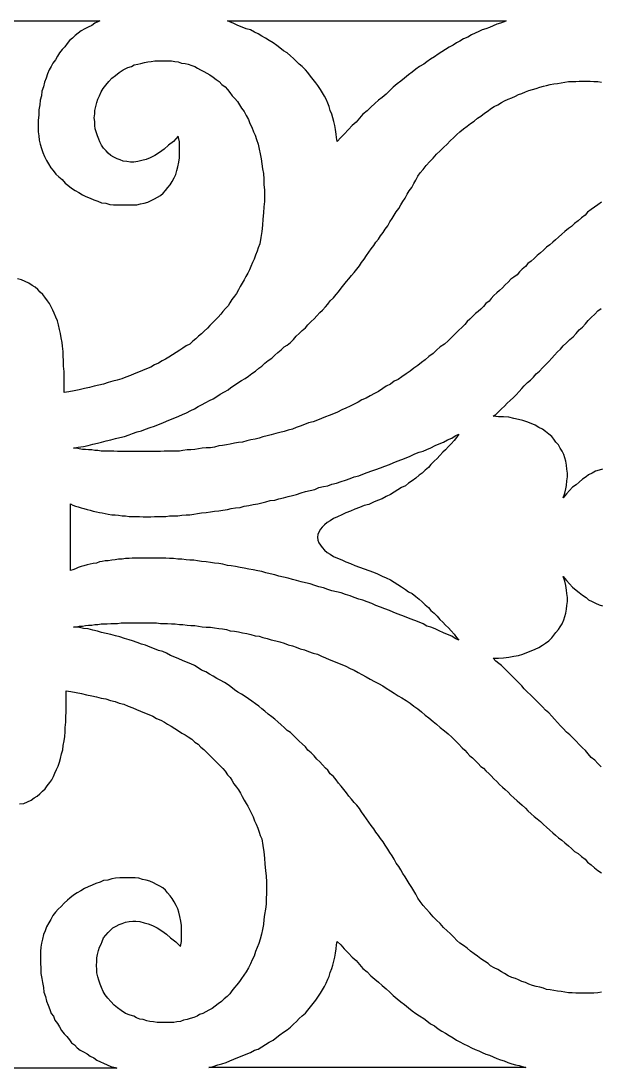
# Model space of a CAD drawing. Extents: x -372 to 372, y -358 to 358.
# Drawn here: x -76.8 to -38.4, y -146.8 to -77.5 of the extents above; entities that cross this region are included whole.
import ezdxf

# ---------------------------------------------------------------- set-up
doc = ezdxf.new("R2010")
doc.units = 0
doc.layers.add('LAYER_1', color=18, linetype='CONTINUOUS')

msp = doc.modelspace()

# ---------------------------------------------------------------- linework, layer by layer
at = {"layer": 'LAYER_1'}
for points in [[(-90.122, -77.507), (-71.56, -77.507), (-71.646, -77.538), (-71.886, -77.65), (-72.092, -77.799), (-72.333, -77.911), (-72.539, -78.022), (-72.779, -78.171), (-72.985, -78.321), (-73.191, -78.47), (-73.363, -78.656), (-73.568, -78.805), (-73.706, -78.991), (-73.877, -79.215), (-74.049, -79.401), (-74.221, -79.625), (-74.358, -79.848), (-74.495, -80.072), (-74.667, -80.295), (-74.77, -80.519), (-74.907, -80.743), (-75.01, -81.003), (-75.113, -81.302), (-75.216, -81.562), (-75.285, -81.861), (-75.388, -82.159), (-75.422, -82.457), (-75.491, -82.755), (-75.525, -83.053), (-75.594, -83.388), (-75.594, -83.724), (-75.628, -84.096), (-75.628, -84.469), (-75.628, -84.842), (-75.594, -85.102), (-75.559, -85.401), (-75.491, -85.661), (-75.422, -85.959), (-75.319, -86.22), (-75.216, -86.481), (-75.079, -86.742), (-74.942, -86.966), (-74.804, -87.226), (-74.633, -87.413), (-74.461, -87.636), (-74.255, -87.823), (-74.049, -88.009), (-73.843, -88.233), (-73.671, -88.382), (-73.431, -88.568), (-73.191, -88.717), (-72.951, -88.866), (-72.71, -89.015), (-72.47, -89.127), (-72.195, -89.239), (-71.955, -89.35), (-71.68, -89.425), (-71.44, -89.537), (-71.166, -89.574), (-70.891, -89.648), (-70.651, -89.686), (-69.106, -89.686), (-68.866, -89.611), (-68.625, -89.574), (-68.385, -89.499), (-68.145, -89.388), (-67.939, -89.276), (-67.733, -89.164), (-67.527, -89.052), (-67.355, -88.903), (-67.218, -88.717), (-67.046, -88.531), (-66.909, -88.344), (-66.772, -88.121), (-66.634, -87.897), (-66.531, -87.674), (-66.463, -87.413), (-66.394, -87.152), (-66.325, -86.854), (-66.291, -86.556), (-66.291, -86.22), (-66.291, -85.885), (-66.291, -85.512), (-66.36, -85.14), (-66.669, -85.475), (-67.012, -85.736), (-67.287, -85.997), (-67.596, -86.22), (-67.905, -86.407), (-68.213, -86.556), (-68.488, -86.667), (-68.763, -86.742), (-69.037, -86.817), (-69.312, -86.854), (-69.518, -86.854), (-69.758, -86.817), (-69.998, -86.779), (-70.204, -86.705), (-70.41, -86.63), (-70.616, -86.518), (-70.822, -86.407), (-70.994, -86.258), (-71.131, -86.109), (-71.303, -85.922), (-71.44, -85.736), (-71.543, -85.512), (-71.612, -85.326), (-71.715, -85.102), (-71.783, -84.916), (-71.852, -84.655), (-71.886, -84.432), (-71.886, -84.171), (-71.921, -83.91), (-71.886, -83.649), (-71.886, -83.426), (-71.818, -83.165), (-71.749, -82.904), (-71.68, -82.68), (-71.578, -82.457), (-71.475, -82.196), (-71.337, -81.972), (-71.166, -81.749), (-70.96, -81.525), (-70.754, -81.302), (-70.513, -81.115), (-70.273, -80.929), (-69.998, -80.743), (-69.69, -80.594), (-69.449, -80.519), (-69.278, -80.407), (-69.037, -80.37), (-68.831, -80.333), (-68.591, -80.258), (-68.385, -80.221), (-68.145, -80.184), (-67.905, -80.146), (-66.806, -80.146), (-66.6, -80.184), (-66.36, -80.221), (-66.154, -80.295), (-65.914, -80.333), (-65.708, -80.37), (-65.467, -80.445), (-65.261, -80.519), (-65.09, -80.631), (-64.884, -80.743), (-64.678, -80.854), (-64.472, -80.966), (-64.266, -81.078), (-64.06, -81.227), (-63.854, -81.376), (-63.648, -81.525), (-63.476, -81.711), (-63.27, -81.861), (-63.099, -82.047), (-62.961, -82.233), (-62.79, -82.457), (-62.618, -82.643), (-62.447, -82.829), (-62.309, -83.053), (-62.172, -83.277), (-62, -83.5), (-61.863, -83.761), (-61.726, -84.022), (-61.623, -84.283), (-61.485, -84.543), (-61.382, -84.842), (-61.279, -85.065), (-61.176, -85.363), (-61.073, -85.661), (-61.005, -85.997), (-60.936, -86.295), (-60.867, -86.63), (-60.833, -86.966), (-60.799, -87.301), (-60.73, -87.599), (-60.696, -87.972), (-60.696, -88.344), (-60.661, -88.68), (-60.661, -89.09), (-60.661, -89.462), (-60.696, -89.798), (-60.73, -90.207), (-60.764, -90.617), (-60.799, -91.027), (-60.833, -91.437), (-60.902, -91.847), (-60.97, -92.257), (-61.073, -92.518), (-61.142, -92.741), (-61.245, -93.002), (-61.348, -93.263), (-61.451, -93.487), (-61.554, -93.747), (-61.657, -93.971), (-61.76, -94.195), (-61.897, -94.418), (-62, -94.642), (-62.138, -94.865), (-62.275, -95.089), (-62.378, -95.312), (-62.515, -95.536), (-62.652, -95.722), (-62.824, -95.946), (-62.961, -96.17), (-63.064, -96.356), (-63.236, -96.542), (-63.408, -96.728), (-63.545, -96.915), (-63.717, -97.101), (-63.888, -97.287), (-64.094, -97.474), (-64.266, -97.66), (-64.437, -97.846), (-64.643, -98.033), (-64.815, -98.219), (-65.021, -98.368), (-65.193, -98.554), (-65.399, -98.703), (-65.605, -98.89), (-65.845, -99.002), (-66.051, -99.151), (-66.257, -99.3), (-66.497, -99.449), (-66.737, -99.598), (-66.978, -99.747), (-67.218, -99.896), (-67.424, -100.008), (-67.664, -100.157), (-67.939, -100.268), (-68.179, -100.418), (-68.454, -100.529), (-68.728, -100.641), (-69.003, -100.753), (-69.278, -100.865), (-69.518, -100.976), (-69.827, -101.088), (-70.101, -101.2), (-70.41, -101.275), (-70.685, -101.349), (-70.994, -101.424), (-71.303, -101.535), (-71.612, -101.61), (-71.921, -101.684), (-72.23, -101.759), (-72.573, -101.834), (-72.916, -101.908), (-73.26, -101.983), (-73.603, -102.057), (-73.912, -102.094), (-73.912, -101.722), (-73.912, -101.386), (-73.912, -101.051), (-73.912, -100.716), (-73.946, -100.343), (-73.946, -100.008), (-73.98, -99.672), (-73.98, -99.374), (-74.015, -99.039), (-74.049, -98.778), (-74.118, -98.48), (-74.152, -98.182), (-74.221, -97.921), (-74.289, -97.623), (-74.358, -97.362), (-74.461, -97.101), (-74.564, -96.84), (-74.667, -96.654), (-74.77, -96.43), (-74.873, -96.207), (-75.01, -96.02), (-75.182, -95.797), (-75.319, -95.611), (-75.491, -95.462), (-75.662, -95.275), (-75.834, -95.126), (-76.04, -95.014), (-76.246, -94.865), (-76.486, -94.754), (-76.727, -94.642), (-77.001, -94.567)], [(-38.349, -89.499), (-38.589, -89.686), (-38.829, -89.835), (-39.035, -89.984), (-39.276, -90.17), (-39.447, -90.356), (-39.688, -90.543), (-39.894, -90.729), (-40.134, -90.915), (-40.34, -91.102), (-40.546, -91.251), (-40.786, -91.437), (-40.992, -91.623), (-41.198, -91.81), (-41.404, -91.996), (-41.576, -92.145), (-41.782, -92.331), (-41.988, -92.48), (-42.194, -92.667), (-42.399, -92.853), (-42.605, -93.039), (-42.811, -93.226), (-43.017, -93.412), (-43.223, -93.561), (-43.395, -93.747), (-43.601, -93.934), (-43.773, -94.12), (-43.944, -94.306), (-44.15, -94.455), (-44.356, -94.604), (-44.528, -94.791), (-44.734, -94.977), (-44.905, -95.163), (-45.111, -95.35), (-45.283, -95.499), (-45.489, -95.685), (-45.661, -95.871), (-45.798, -96.058), (-46.004, -96.207), (-46.175, -96.393), (-46.347, -96.579), (-46.519, -96.728), (-46.69, -96.878), (-46.896, -97.064), (-47.068, -97.25), (-47.24, -97.399), (-47.411, -97.586), (-47.583, -97.772), (-47.823, -97.995), (-48.029, -98.219), (-48.269, -98.443), (-48.51, -98.666), (-48.75, -98.89), (-49.025, -99.076), (-49.265, -99.3), (-49.505, -99.523), (-49.78, -99.71), (-50.02, -99.933), (-50.26, -100.119), (-50.501, -100.306), (-50.775, -100.492), (-51.016, -100.678), (-51.29, -100.865), (-51.565, -101.051), (-51.805, -101.237), (-52.08, -101.349), (-52.32, -101.535), (-52.595, -101.684), (-52.835, -101.834), (-53.11, -102.02), (-53.384, -102.169), (-53.659, -102.318), (-53.933, -102.467), (-54.208, -102.579), (-54.448, -102.728), (-54.723, -102.877), (-54.998, -102.989), (-55.272, -103.138), (-55.547, -103.25), (-55.821, -103.399), (-56.096, -103.51), (-56.371, -103.622), (-56.611, -103.697), (-56.886, -103.808), (-57.16, -103.92), (-57.435, -104.032), (-57.744, -104.107), (-58.018, -104.218), (-58.293, -104.33), (-58.568, -104.405), (-58.808, -104.516), (-59.082, -104.591), (-59.357, -104.666), (-59.632, -104.74), (-59.906, -104.815), (-60.215, -104.889), (-60.49, -104.964), (-60.764, -105.038), (-61.005, -105.113), (-61.279, -105.187), (-61.554, -105.224), (-61.829, -105.299), (-62.103, -105.374), (-62.378, -105.411), (-62.652, -105.448), (-62.927, -105.523), (-63.167, -105.56), (-63.442, -105.597), (-63.682, -105.634), (-63.957, -105.709), (-64.232, -105.746), (-64.506, -105.746), (-64.781, -105.783), (-65.021, -105.821), (-65.261, -105.858), (-65.536, -105.895), (-65.776, -105.895), (-66.051, -105.932), (-66.291, -105.97), (-67.287, -105.97), (-67.527, -106.007), (-70.376, -106.007), (-70.616, -105.97), (-71.475, -105.97), (-71.68, -105.932), (-71.886, -105.932), (-72.092, -105.895), (-72.298, -105.895), (-72.504, -105.858), (-72.71, -105.858), (-72.916, -105.821), (-73.088, -105.783), (-73.294, -105.783), (-72.985, -105.709), (-72.642, -105.672), (-72.333, -105.597), (-72.024, -105.523), (-71.715, -105.448), (-71.44, -105.374), (-71.131, -105.299), (-70.822, -105.224), (-70.513, -105.15), (-70.239, -105.075), (-69.93, -105.001), (-69.621, -104.889), (-69.381, -104.815), (-69.072, -104.703), (-68.797, -104.628), (-68.522, -104.516), (-68.213, -104.405), (-67.939, -104.33), (-67.664, -104.218), (-67.39, -104.107), (-67.149, -103.995), (-66.875, -103.883), (-66.6, -103.771), (-66.325, -103.659), (-66.085, -103.548), (-65.811, -103.436), (-65.536, -103.287), (-65.296, -103.175), (-65.055, -103.026), (-64.815, -102.914), (-64.54, -102.765), (-64.3, -102.616), (-64.06, -102.504), (-63.82, -102.355), (-63.579, -102.206), (-63.305, -102.057), (-63.064, -101.908), (-62.893, -101.759), (-62.652, -101.61), (-62.412, -101.461), (-62.172, -101.312), (-61.932, -101.163), (-61.726, -101.014), (-61.485, -100.827), (-61.245, -100.678), (-61.039, -100.492), (-60.833, -100.343), (-60.627, -100.157), (-60.421, -99.97), (-60.181, -99.821), (-59.975, -99.635), (-59.769, -99.449), (-59.563, -99.262), (-59.357, -99.076), (-59.151, -98.964), (-58.945, -98.778), (-58.739, -98.592), (-58.568, -98.368), (-58.362, -98.182), (-58.156, -97.995), (-57.95, -97.809), (-57.778, -97.623), (-57.572, -97.399), (-57.366, -97.213), (-57.194, -97.027), (-56.989, -96.803), (-56.817, -96.654), (-56.611, -96.43), (-56.474, -96.244), (-56.302, -96.02), (-56.096, -95.834), (-55.924, -95.611), (-55.753, -95.424), (-55.581, -95.201), (-55.409, -94.977), (-55.238, -94.754), (-55.066, -94.567), (-54.895, -94.344), (-54.723, -94.157), (-54.551, -93.934), (-54.38, -93.71), (-54.242, -93.487), (-54.071, -93.263), (-53.899, -93.039), (-53.762, -92.816), (-53.59, -92.592), (-53.418, -92.369), (-53.281, -92.145), (-53.11, -91.959), (-52.972, -91.735), (-52.801, -91.512), (-52.663, -91.288), (-52.492, -91.064), (-52.354, -90.804), (-52.217, -90.58), (-52.08, -90.356), (-51.942, -90.133), (-51.771, -89.909), (-51.633, -89.686), (-51.496, -89.462), (-51.359, -89.239), (-51.222, -88.978), (-51.084, -88.754), (-50.913, -88.531), (-50.775, -88.27), (-50.638, -88.046), (-50.501, -87.785), (-50.363, -87.562), (-50.157, -87.338), (-49.951, -87.077), (-49.711, -86.817), (-49.505, -86.593), (-49.265, -86.332), (-49.025, -86.109), (-48.819, -85.885), (-48.578, -85.661), (-48.372, -85.438), (-48.132, -85.214), (-47.926, -85.028), (-47.72, -84.842), (-47.48, -84.655), (-47.24, -84.469), (-47.034, -84.283), (-46.793, -84.134), (-46.553, -83.947), (-46.347, -83.798), (-46.107, -83.612), (-45.867, -83.463), (-45.695, -83.314), (-45.455, -83.165), (-45.214, -83.053), (-44.974, -82.904), (-44.768, -82.792), (-44.528, -82.68), (-44.287, -82.606), (-44.047, -82.494), (-43.841, -82.382), (-43.635, -82.308), (-43.395, -82.196), (-43.155, -82.121), (-42.914, -82.047), (-42.674, -81.972), (-42.434, -81.898), (-42.194, -81.823), (-41.988, -81.786), (-41.747, -81.711), (-41.507, -81.674), (-41.267, -81.637), (-41.026, -81.6), (-40.786, -81.562), (-40.546, -81.525), (-40.065, -81.525), (-39.825, -81.488), (-39.104, -81.488), (-38.864, -81.525), (-38.589, -81.525), (-38.349, -81.562)], [(-38.28, -107.162), (-38.521, -107.237), (-38.761, -107.311), (-38.967, -107.423), (-39.207, -107.535), (-39.379, -107.684), (-39.619, -107.833), (-39.825, -108.019), (-40.031, -108.206), (-40.271, -108.355), (-40.477, -108.578), (-40.683, -108.802), (-40.889, -109.063), (-40.786, -108.764), (-40.717, -108.466), (-40.683, -108.243), (-40.649, -107.945), (-40.614, -107.684), (-40.614, -107.423), (-40.649, -107.162), (-40.683, -106.901), (-40.717, -106.64), (-40.786, -106.417), (-40.855, -106.193), (-40.958, -105.97), (-41.095, -105.783), (-41.198, -105.56), (-41.37, -105.374), (-41.507, -105.187), (-41.644, -105.001), (-41.85, -104.852), (-42.056, -104.666), (-42.262, -104.516), (-42.502, -104.405), (-42.743, -104.256), (-43.017, -104.144), (-43.292, -104.032), (-43.567, -103.958), (-43.841, -103.883), (-44.15, -103.808), (-44.493, -103.734), (-44.837, -103.697), (-45.18, -103.697), (-45.523, -103.659), (-45.352, -103.548), (-45.146, -103.361), (-44.974, -103.175), (-44.768, -102.989), (-44.596, -102.802), (-44.39, -102.616), (-44.185, -102.43), (-44.013, -102.243), (-43.807, -102.02), (-43.635, -101.834), (-43.464, -101.647), (-43.258, -101.424), (-43.052, -101.275), (-42.846, -101.088), (-42.674, -100.865), (-42.468, -100.678), (-42.262, -100.455), (-42.056, -100.268), (-41.85, -100.045), (-41.644, -99.821), (-41.473, -99.635), (-41.267, -99.411), (-41.061, -99.225), (-40.889, -99.002), (-40.683, -98.815), (-40.443, -98.592), (-40.237, -98.405), (-40.031, -98.182), (-39.825, -97.958), (-39.619, -97.772), (-39.413, -97.548), (-39.241, -97.325), (-39.035, -97.138), (-38.795, -96.915), (-38.589, -96.691), (-38.383, -96.542)], [(-38.383, -126.874), (-38.589, -126.651), (-38.795, -126.427), (-39.035, -126.241), (-39.241, -126.017), (-39.413, -125.794), (-39.619, -125.607), (-39.825, -125.384), (-40.031, -125.16), (-40.237, -124.974), (-40.443, -124.75), (-40.683, -124.564), (-40.889, -124.34), (-41.061, -124.154), (-41.267, -123.931), (-41.473, -123.707), (-41.644, -123.521), (-41.85, -123.297), (-42.056, -123.111), (-42.262, -122.887), (-42.468, -122.701), (-42.674, -122.477), (-42.846, -122.291), (-43.052, -122.105), (-43.258, -121.918), (-43.464, -121.695), (-43.635, -121.508), (-43.807, -121.322), (-44.013, -121.136), (-44.185, -120.949), (-44.39, -120.726), (-44.596, -120.54), (-44.768, -120.353), (-44.974, -120.167), (-45.146, -120.018), (-45.352, -119.869), (-45.523, -119.683), (-45.18, -119.683), (-44.837, -119.645), (-44.493, -119.608), (-44.15, -119.533), (-43.841, -119.496), (-43.567, -119.422), (-43.292, -119.31), (-43.017, -119.198), (-42.743, -119.086), (-42.502, -118.975), (-42.262, -118.825), (-42.056, -118.676), (-41.85, -118.527), (-41.644, -118.341), (-41.507, -118.155), (-41.37, -117.968), (-41.198, -117.782), (-41.095, -117.596), (-40.958, -117.409), (-40.855, -117.149), (-40.786, -116.925), (-40.717, -116.701), (-40.683, -116.441), (-40.649, -116.18), (-40.614, -115.919), (-40.614, -115.658), (-40.649, -115.397), (-40.683, -115.174), (-40.717, -114.876), (-40.786, -114.577), (-40.889, -114.279), (-40.683, -114.54), (-40.477, -114.764), (-40.271, -114.987), (-40.031, -115.174), (-39.825, -115.323), (-39.619, -115.509), (-39.379, -115.658), (-39.207, -115.807), (-38.967, -115.919), (-38.761, -116.031), (-38.521, -116.143), (-38.28, -116.217)], [(-38.349, -141.78), (-38.589, -141.817), (-38.864, -141.854), (-40.065, -141.854), (-40.306, -141.817), (-40.546, -141.817), (-40.786, -141.78), (-41.026, -141.742), (-41.267, -141.705), (-41.507, -141.668), (-41.747, -141.63), (-41.988, -141.593), (-42.194, -141.519), (-42.434, -141.444), (-42.674, -141.407), (-42.914, -141.332), (-43.155, -141.258), (-43.395, -141.146), (-43.635, -141.072), (-43.841, -140.96), (-44.047, -140.885), (-44.287, -140.811), (-44.528, -140.699), (-44.768, -140.55), (-44.974, -140.438), (-45.214, -140.289), (-45.455, -140.177), (-45.695, -140.028), (-45.867, -139.879), (-46.107, -139.73), (-46.347, -139.581), (-46.553, -139.395), (-46.793, -139.246), (-47.034, -139.059), (-47.24, -138.873), (-47.48, -138.687), (-47.72, -138.538), (-47.926, -138.351), (-48.132, -138.128), (-48.372, -137.904), (-48.578, -137.718), (-48.819, -137.494), (-49.025, -137.233), (-49.265, -137.01), (-49.505, -136.786), (-49.711, -136.525), (-49.951, -136.265), (-50.157, -136.041), (-50.363, -135.78), (-50.501, -135.557), (-50.638, -135.296), (-50.775, -135.072), (-50.913, -134.849), (-51.084, -134.588), (-51.222, -134.364), (-51.359, -134.141), (-51.496, -133.917), (-51.633, -133.693), (-51.771, -133.47), (-51.942, -133.246), (-52.08, -132.985), (-52.217, -132.762), (-52.354, -132.538), (-52.492, -132.315), (-52.663, -132.054), (-52.801, -131.83), (-52.972, -131.607), (-53.11, -131.42), (-53.281, -131.197), (-53.418, -130.973), (-53.59, -130.75), (-53.762, -130.526), (-53.899, -130.302), (-54.071, -130.079), (-54.242, -129.855), (-54.38, -129.632), (-54.551, -129.408), (-54.723, -129.222), (-54.895, -128.998), (-55.066, -128.812), (-55.238, -128.588), (-55.409, -128.365), (-55.581, -128.141), (-55.753, -127.955), (-55.924, -127.731), (-56.096, -127.508), (-56.302, -127.321), (-56.474, -127.098), (-56.611, -126.949), (-56.817, -126.725), (-56.989, -126.539), (-57.194, -126.353), (-57.366, -126.129), (-57.572, -125.943), (-57.778, -125.756), (-57.95, -125.533), (-58.156, -125.347), (-58.362, -125.16), (-58.568, -124.974), (-58.739, -124.788), (-58.945, -124.601), (-59.151, -124.452), (-59.357, -124.266), (-59.563, -124.08), (-59.769, -123.893), (-59.975, -123.707), (-60.181, -123.558), (-60.421, -123.372), (-60.627, -123.185), (-60.833, -123.036), (-61.039, -122.85), (-61.245, -122.701), (-61.485, -122.515), (-61.726, -122.365), (-61.932, -122.216), (-62.172, -122.067), (-62.412, -121.918), (-62.652, -121.769), (-62.893, -121.583), (-63.064, -121.434), (-63.305, -121.285), (-63.579, -121.136), (-63.82, -121.024), (-64.06, -120.875), (-64.3, -120.726), (-64.54, -120.577), (-64.815, -120.465), (-65.055, -120.316), (-65.296, -120.167), (-65.536, -120.055), (-65.811, -119.943), (-66.085, -119.832), (-66.325, -119.72), (-66.6, -119.608), (-66.875, -119.496), (-67.149, -119.347), (-67.39, -119.235), (-67.664, -119.161), (-67.939, -119.049), (-68.213, -118.937), (-68.522, -118.825), (-68.797, -118.751), (-69.072, -118.639), (-69.381, -118.527), (-69.621, -118.453), (-69.93, -118.378), (-70.239, -118.267), (-70.513, -118.192), (-70.822, -118.117), (-71.131, -118.043), (-71.44, -117.968), (-71.715, -117.894), (-72.024, -117.819), (-72.333, -117.745), (-72.642, -117.708), (-72.985, -117.633), (-73.294, -117.633), (-73.088, -117.596), (-72.916, -117.559), (-72.71, -117.559), (-72.504, -117.521), (-72.298, -117.484), (-72.092, -117.484), (-71.886, -117.447), (-71.68, -117.447), (-71.475, -117.409), (-71.063, -117.409), (-70.822, -117.372), (-70.376, -117.372), (-70.136, -117.335), (-67.802, -117.335), (-67.527, -117.372), (-67.081, -117.372), (-66.806, -117.409), (-66.566, -117.409), (-66.291, -117.447), (-66.051, -117.447), (-65.776, -117.484), (-65.536, -117.521), (-65.261, -117.521), (-65.021, -117.559), (-64.781, -117.596), (-64.506, -117.633), (-64.232, -117.633), (-63.957, -117.67), (-63.682, -117.708), (-63.442, -117.745), (-63.167, -117.782), (-62.927, -117.857), (-62.652, -117.894), (-62.378, -117.931), (-62.103, -118.006), (-61.829, -118.043), (-61.554, -118.117), (-61.279, -118.192), (-61.005, -118.229), (-60.764, -118.304), (-60.49, -118.378), (-60.215, -118.453), (-59.906, -118.527), (-59.632, -118.602), (-59.357, -118.676), (-59.082, -118.788), (-58.808, -118.863), (-58.568, -118.937), (-58.293, -119.049), (-58.018, -119.124), (-57.744, -119.235), (-57.435, -119.347), (-57.16, -119.422), (-56.886, -119.533), (-56.611, -119.645), (-56.371, -119.757), (-56.096, -119.869), (-55.821, -119.981), (-55.547, -120.092), (-55.272, -120.204), (-54.998, -120.353), (-54.723, -120.465), (-54.448, -120.614), (-54.208, -120.763), (-53.933, -120.912), (-53.659, -121.061), (-53.384, -121.21), (-53.11, -121.359), (-52.835, -121.508), (-52.595, -121.657), (-52.32, -121.844), (-52.08, -121.993), (-51.805, -122.179), (-51.565, -122.291), (-51.29, -122.477), (-51.016, -122.664), (-50.775, -122.85), (-50.501, -123.036), (-50.26, -123.223), (-50.02, -123.446), (-49.78, -123.632), (-49.505, -123.856), (-49.265, -124.042), (-49.025, -124.266), (-48.75, -124.489), (-48.51, -124.676), (-48.269, -124.899), (-48.029, -125.123), (-47.823, -125.347), (-47.583, -125.607), (-47.411, -125.756), (-47.24, -125.943), (-47.068, -126.129), (-46.896, -126.278), (-46.69, -126.464), (-46.519, -126.651), (-46.347, -126.837), (-46.175, -126.949), (-46.004, -127.135), (-45.798, -127.321), (-45.661, -127.471), (-45.489, -127.657), (-45.283, -127.843), (-45.111, -128.029), (-44.905, -128.216), (-44.734, -128.365), (-44.528, -128.551), (-44.356, -128.737), (-44.15, -128.924), (-43.944, -129.11), (-43.773, -129.259), (-43.601, -129.408), (-43.395, -129.594), (-43.223, -129.781), (-43.017, -129.967), (-42.811, -130.153), (-42.605, -130.302), (-42.399, -130.489), (-42.194, -130.675), (-41.988, -130.861), (-41.782, -131.048), (-41.576, -131.234), (-41.404, -131.383), (-41.198, -131.569), (-40.992, -131.718), (-40.786, -131.905), (-40.546, -132.091), (-40.34, -132.277), (-40.134, -132.464), (-39.894, -132.613), (-39.688, -132.799), (-39.447, -132.985), (-39.276, -133.172), (-39.035, -133.358), (-38.829, -133.544), (-38.589, -133.731), (-38.349, -133.88)], [(-76.86, -129.325), (-76.586, -129.288), (-76.346, -129.176), (-76.105, -129.065), (-75.899, -128.916), (-75.693, -128.804), (-75.522, -128.655), (-75.35, -128.468), (-75.178, -128.319), (-75.041, -128.133), (-74.869, -127.909), (-74.732, -127.723), (-74.629, -127.5), (-74.526, -127.276), (-74.423, -127.052), (-74.32, -126.829), (-74.217, -126.568), (-74.149, -126.307), (-74.08, -126.009), (-74.011, -125.748), (-73.977, -125.45), (-73.908, -125.152), (-73.874, -124.854), (-73.84, -124.556), (-73.84, -124.258), (-73.805, -123.922), (-73.805, -123.587), (-73.771, -123.214), (-73.771, -122.879), (-73.771, -122.506), (-73.771, -122.208), (-73.771, -121.836), (-73.462, -121.873), (-73.119, -121.947), (-72.776, -122.022), (-72.432, -122.096), (-72.089, -122.171), (-71.78, -122.245), (-71.471, -122.32), (-71.162, -122.357), (-70.853, -122.469), (-70.544, -122.544), (-70.27, -122.655), (-69.961, -122.73), (-69.686, -122.842), (-69.377, -122.953), (-69.137, -123.065), (-68.862, -123.177), (-68.588, -123.289), (-68.313, -123.401), (-68.038, -123.512), (-67.798, -123.661), (-67.523, -123.773), (-67.283, -123.922), (-67.077, -124.034), (-66.837, -124.183), (-66.597, -124.332), (-66.356, -124.481), (-66.116, -124.63), (-65.91, -124.742), (-65.704, -124.891), (-65.464, -125.04), (-65.258, -125.226), (-65.052, -125.376), (-64.88, -125.562), (-64.674, -125.711), (-64.503, -125.897), (-64.297, -126.084), (-64.125, -126.27), (-63.953, -126.456), (-63.747, -126.642), (-63.576, -126.829), (-63.404, -126.978), (-63.267, -127.164), (-63.095, -127.388), (-62.924, -127.574), (-62.821, -127.76), (-62.683, -127.984), (-62.512, -128.208), (-62.374, -128.394), (-62.237, -128.617), (-62.134, -128.841), (-61.997, -129.065), (-61.859, -129.288), (-61.757, -129.474), (-61.619, -129.735), (-61.516, -129.959), (-61.413, -130.182), (-61.31, -130.443), (-61.207, -130.667), (-61.104, -130.928), (-61.001, -131.189), (-60.933, -131.412), (-60.83, -131.636), (-60.761, -132.083), (-60.692, -132.493), (-60.658, -132.903), (-60.624, -133.313), (-60.589, -133.722), (-60.555, -134.095), (-60.521, -134.468), (-60.521, -134.84), (-60.521, -135.25), (-60.555, -135.586), (-60.555, -135.958), (-60.589, -136.294), (-60.658, -136.629), (-60.692, -136.964), (-60.727, -137.3), (-60.795, -137.635), (-60.864, -137.933), (-60.933, -138.269), (-61.036, -138.567), (-61.139, -138.827), (-61.242, -139.088), (-61.345, -139.386), (-61.482, -139.647), (-61.585, -139.908), (-61.722, -140.169), (-61.859, -140.43), (-62.031, -140.653), (-62.168, -140.877), (-62.306, -141.063), (-62.477, -141.287), (-62.649, -141.473), (-62.821, -141.697), (-62.958, -141.883), (-63.13, -142.069), (-63.336, -142.218), (-63.507, -142.405), (-63.713, -142.554), (-63.919, -142.703), (-64.125, -142.852), (-64.331, -142.964), (-64.537, -143.075), (-64.743, -143.187), (-64.949, -143.262), (-65.121, -143.374), (-65.327, -143.448), (-65.567, -143.523), (-65.773, -143.597), (-66.013, -143.634), (-66.219, -143.709), (-66.459, -143.746), (-66.665, -143.783), (-67.764, -143.783), (-68.004, -143.746), (-68.244, -143.709), (-68.45, -143.672), (-68.691, -143.597), (-68.897, -143.56), (-69.137, -143.485), (-69.308, -143.374), (-69.549, -143.299), (-69.858, -143.187), (-70.132, -143.001), (-70.373, -142.815), (-70.613, -142.628), (-70.819, -142.405), (-71.025, -142.181), (-71.196, -141.958), (-71.334, -141.734), (-71.437, -141.473), (-71.54, -141.25), (-71.608, -140.989), (-71.677, -140.765), (-71.746, -140.504), (-71.746, -140.281), (-71.78, -140.02), (-71.746, -139.759), (-71.746, -139.498), (-71.711, -139.275), (-71.643, -139.014), (-71.574, -138.79), (-71.471, -138.604), (-71.402, -138.418), (-71.299, -138.194), (-71.162, -138.008), (-70.99, -137.821), (-70.853, -137.672), (-70.682, -137.523), (-70.476, -137.411), (-70.27, -137.3), (-70.064, -137.225), (-69.858, -137.151), (-69.617, -137.113), (-69.377, -137.076), (-69.171, -137.076), (-68.897, -137.113), (-68.622, -137.188), (-68.347, -137.262), (-68.073, -137.374), (-67.764, -137.523), (-67.455, -137.71), (-67.146, -137.933), (-66.871, -138.194), (-66.528, -138.455), (-66.219, -138.753), (-66.15, -138.418), (-66.15, -138.045), (-66.15, -137.71), (-66.15, -137.374), (-66.185, -137.076), (-66.253, -136.778), (-66.322, -136.48), (-66.391, -136.256), (-66.494, -136.033), (-66.631, -135.809), (-66.768, -135.586), (-66.906, -135.399), (-67.077, -135.213), (-67.215, -135.027), (-67.386, -134.878), (-67.592, -134.766), (-67.798, -134.654), (-68.004, -134.542), (-68.244, -134.43), (-68.485, -134.356), (-68.725, -134.319), (-68.965, -134.244), (-69.205, -134.207), (-70.235, -134.207), (-70.51, -134.244), (-70.75, -134.281), (-71.025, -134.356), (-71.299, -134.393), (-71.54, -134.505), (-71.814, -134.58), (-72.055, -134.691), (-72.329, -134.803), (-72.57, -134.915), (-72.81, -135.064), (-73.05, -135.213), (-73.29, -135.362), (-73.531, -135.548), (-73.702, -135.697), (-73.908, -135.884), (-74.114, -136.107), (-74.32, -136.294), (-74.492, -136.48), (-74.663, -136.703), (-74.801, -136.964), (-74.938, -137.188), (-75.075, -137.449), (-75.178, -137.71), (-75.281, -137.97), (-75.35, -138.269), (-75.419, -138.529), (-75.453, -138.79), (-75.487, -139.088), (-75.487, -139.461), (-75.487, -139.834), (-75.453, -140.206), (-75.453, -140.542), (-75.384, -140.877), (-75.35, -141.138), (-75.281, -141.473), (-75.247, -141.771), (-75.144, -142.069), (-75.075, -142.367), (-74.972, -142.628), (-74.869, -142.926), (-74.766, -143.187), (-74.629, -143.374), (-74.526, -143.634), (-74.355, -143.858), (-74.217, -144.082), (-74.08, -144.305), (-73.908, -144.529), (-73.737, -144.715), (-73.565, -144.939), (-73.428, -145.125), (-73.222, -145.274), (-73.05, -145.46), (-72.844, -145.609), (-72.638, -145.721), (-72.398, -145.87), (-72.192, -146.019), (-71.952, -146.131), (-71.746, -146.28), (-71.505, -146.392), (-71.299, -146.466), (-71.059, -146.578), (-70.819, -146.69), (-70.544, -146.765), (-70.428, -146.801), (-80.827, -146.801)]]:
    msp.add_lwpolyline(points, dxfattribs=at)
for points in [[(-44.802, -77.575), (-45.043, -77.65), (-45.283, -77.724), (-45.523, -77.836), (-45.764, -77.948), (-46.004, -78.022), (-46.244, -78.097), (-46.484, -78.209), (-46.725, -78.321), (-46.965, -78.432), (-47.205, -78.581), (-47.48, -78.693), (-47.72, -78.842), (-47.96, -78.954), (-48.166, -79.103), (-48.441, -79.252), (-48.681, -79.401), (-48.922, -79.55), (-49.162, -79.699), (-49.402, -79.886), (-49.677, -80.035), (-49.917, -80.221), (-50.123, -80.37), (-50.398, -80.519), (-50.638, -80.705), (-50.878, -80.892), (-51.119, -81.078), (-51.393, -81.302), (-51.633, -81.488), (-51.874, -81.674), (-52.148, -81.898), (-52.354, -82.121), (-52.595, -82.345), (-52.869, -82.569), (-53.11, -82.755), (-53.35, -82.978), (-53.624, -83.202), (-53.865, -83.463), (-54.139, -83.686), (-54.38, -83.947), (-54.586, -84.208), (-54.86, -84.432), (-55.101, -84.693), (-55.375, -84.991), (-55.615, -85.214), (-55.856, -85.475), (-55.89, -85.214), (-55.924, -84.991), (-55.959, -84.693), (-55.993, -84.432), (-56.062, -84.171), (-56.13, -83.91), (-56.199, -83.686), (-56.302, -83.426), (-56.371, -83.165), (-56.474, -82.941), (-56.577, -82.68), (-56.68, -82.494), (-56.817, -82.27), (-56.954, -82.047), (-57.126, -81.786), (-57.263, -81.6), (-57.435, -81.376), (-57.606, -81.153), (-57.778, -80.929), (-57.95, -80.743), (-58.156, -80.519), (-58.362, -80.37), (-58.533, -80.184), (-58.739, -79.997), (-58.945, -79.811), (-59.151, -79.625), (-59.391, -79.476), (-59.632, -79.289), (-59.838, -79.14), (-60.078, -78.954), (-60.353, -78.805), (-60.593, -78.656), (-60.833, -78.507), (-61.073, -78.358), (-61.314, -78.246), (-61.588, -78.097), (-61.863, -78.022), (-62.138, -77.911), (-62.412, -77.799), (-62.687, -77.687), (-62.961, -77.575), (-63.108, -77.507), (-44.656, -77.507)], [(-47.96, -105.075), (-48.098, -105.262), (-48.304, -105.485), (-48.475, -105.672), (-48.681, -105.895), (-48.853, -106.044), (-49.059, -106.268), (-49.231, -106.454), (-49.437, -106.64), (-49.643, -106.864), (-49.814, -107.05), (-50.02, -107.237), (-50.226, -107.423), (-50.432, -107.572), (-50.638, -107.758), (-50.878, -107.945), (-51.119, -108.094), (-51.325, -108.28), (-51.599, -108.392), (-51.839, -108.541), (-52.08, -108.69), (-52.32, -108.839), (-52.595, -108.988), (-52.869, -109.137), (-53.178, -109.249), (-53.453, -109.361), (-53.762, -109.51), (-54.071, -109.584), (-54.38, -109.696), (-54.689, -109.808), (-54.963, -109.957), (-55.272, -110.069), (-55.547, -110.18), (-55.821, -110.329), (-56.096, -110.441), (-56.302, -110.59), (-56.508, -110.702), (-56.68, -110.851), (-56.851, -111), (-56.954, -111.149), (-57.057, -111.336), (-57.126, -111.485), (-57.16, -111.671), (-57.126, -111.857), (-57.057, -112.044), (-56.954, -112.193), (-56.851, -112.342), (-56.68, -112.528), (-56.508, -112.677), (-56.302, -112.789), (-56.096, -112.938), (-55.821, -113.05), (-55.547, -113.161), (-55.272, -113.311), (-54.963, -113.422), (-54.689, -113.534), (-54.38, -113.646), (-54.071, -113.758), (-53.762, -113.869), (-53.453, -113.981), (-53.178, -114.093), (-52.869, -114.242), (-52.595, -114.354), (-52.32, -114.503), (-52.08, -114.652), (-51.839, -114.801), (-51.599, -114.95), (-51.325, -115.136), (-51.119, -115.285), (-50.878, -115.397), (-50.638, -115.584), (-50.432, -115.77), (-50.226, -115.956), (-50.02, -116.143), (-49.814, -116.329), (-49.643, -116.515), (-49.437, -116.701), (-49.231, -116.888), (-49.059, -117.111), (-48.853, -117.298), (-48.681, -117.484), (-48.475, -117.67), (-48.304, -117.857), (-48.098, -118.08), (-47.96, -118.304), (-47.789, -118.49), (-48.029, -118.378), (-48.269, -118.229), (-48.544, -118.117), (-48.819, -118.006), (-49.093, -117.857), (-49.368, -117.745), (-49.643, -117.633), (-49.917, -117.559), (-50.157, -117.409), (-50.432, -117.298), (-50.707, -117.186), (-51.016, -117.074), (-51.29, -116.962), (-51.565, -116.851), (-51.874, -116.739), (-52.148, -116.627), (-52.389, -116.515), (-52.698, -116.403), (-52.972, -116.292), (-53.281, -116.18), (-53.556, -116.068), (-53.865, -115.956), (-54.139, -115.844), (-54.414, -115.77), (-54.723, -115.658), (-54.998, -115.546), (-55.306, -115.472), (-55.581, -115.36), (-55.89, -115.285), (-56.199, -115.211), (-56.474, -115.136), (-56.748, -115.025), (-57.057, -114.95), (-57.332, -114.876), (-57.641, -114.764), (-57.95, -114.689), (-58.224, -114.615), (-58.533, -114.54), (-58.808, -114.466), (-59.082, -114.391), (-59.391, -114.317), (-59.7, -114.242), (-59.975, -114.168), (-60.284, -114.093), (-60.559, -114.019), (-60.833, -113.944), (-61.108, -113.907), (-61.417, -113.832), (-61.691, -113.795), (-62, -113.72), (-62.275, -113.683), (-62.584, -113.609), (-62.858, -113.571), (-63.099, -113.534), (-63.408, -113.46), (-63.682, -113.422), (-63.957, -113.385), (-64.232, -113.348), (-64.506, -113.311), (-64.815, -113.273), (-65.09, -113.236), (-65.33, -113.199), (-65.605, -113.199), (-65.845, -113.161), (-66.12, -113.124), (-66.394, -113.124), (-66.669, -113.087), (-66.943, -113.087), (-67.184, -113.05), (-69.415, -113.05), (-69.621, -113.087), (-69.861, -113.087), (-70.067, -113.124), (-70.307, -113.124), (-70.548, -113.161), (-70.754, -113.199), (-70.994, -113.236), (-71.2, -113.236), (-71.406, -113.273), (-71.578, -113.311), (-71.783, -113.385), (-71.989, -113.422), (-72.195, -113.46), (-72.401, -113.497), (-72.607, -113.571), (-72.779, -113.609), (-72.985, -113.683), (-73.157, -113.758), (-73.328, -113.832), (-73.5, -113.869), (-73.5, -111.671), (-73.5, -109.472), (-73.328, -109.547), (-73.157, -109.621), (-72.985, -109.659), (-72.779, -109.733), (-72.607, -109.771), (-72.401, -109.845), (-72.195, -109.882), (-71.989, -109.957), (-71.783, -109.994), (-71.578, -110.031), (-71.406, -110.069), (-71.2, -110.106), (-70.994, -110.143), (-70.754, -110.18), (-70.548, -110.18), (-70.307, -110.218), (-70.067, -110.255), (-69.861, -110.255), (-69.621, -110.292), (-68.934, -110.292), (-68.694, -110.329), (-68.179, -110.329), (-67.939, -110.292), (-67.184, -110.292), (-66.943, -110.255), (-66.394, -110.255), (-66.12, -110.218), (-65.845, -110.18), (-65.605, -110.18), (-65.33, -110.143), (-65.09, -110.106), (-64.815, -110.069), (-64.506, -110.031), (-64.232, -109.994), (-63.957, -109.957), (-63.682, -109.92), (-63.408, -109.882), (-63.099, -109.845), (-62.858, -109.771), (-62.584, -109.733), (-62.275, -109.696), (-62, -109.621), (-61.691, -109.584), (-61.417, -109.51), (-61.108, -109.472), (-60.833, -109.398), (-60.559, -109.323), (-60.284, -109.249), (-59.975, -109.212), (-59.7, -109.137), (-59.391, -109.063), (-59.082, -108.988), (-58.808, -108.913), (-58.533, -108.839), (-58.224, -108.727), (-57.95, -108.653), (-57.641, -108.578), (-57.332, -108.504), (-57.057, -108.392), (-56.748, -108.317), (-56.474, -108.28), (-56.199, -108.168), (-55.89, -108.094), (-55.581, -107.982), (-55.306, -107.907), (-54.998, -107.796), (-54.723, -107.684), (-54.414, -107.609), (-54.139, -107.498), (-53.865, -107.386), (-53.556, -107.274), (-53.281, -107.199), (-52.972, -107.088), (-52.698, -106.976), (-52.389, -106.864), (-52.148, -106.752), (-51.874, -106.64), (-51.565, -106.529), (-51.29, -106.417), (-51.016, -106.305), (-50.707, -106.156), (-50.432, -106.044), (-50.157, -105.97), (-49.917, -105.858), (-49.643, -105.746), (-49.368, -105.597), (-49.093, -105.485), (-48.819, -105.374), (-48.544, -105.224), (-48.269, -105.113), (-48.029, -104.964), (-47.789, -104.852)], [(-55.615, -138.649), (-55.375, -138.91), (-55.101, -139.208), (-54.86, -139.469), (-54.586, -139.693), (-54.38, -139.954), (-54.139, -140.214), (-53.865, -140.438), (-53.624, -140.699), (-53.35, -140.922), (-53.11, -141.109), (-52.869, -141.332), (-52.595, -141.556), (-52.354, -141.78), (-52.148, -142.003), (-51.874, -142.227), (-51.633, -142.413), (-51.393, -142.599), (-51.119, -142.823), (-50.878, -143.009), (-50.638, -143.196), (-50.398, -143.345), (-50.123, -143.531), (-49.917, -143.68), (-49.677, -143.866), (-49.402, -144.015), (-49.162, -144.202), (-48.922, -144.351), (-48.681, -144.5), (-48.441, -144.649), (-48.166, -144.798), (-47.96, -144.947), (-47.72, -145.059), (-47.48, -145.208), (-47.205, -145.32), (-46.965, -145.469), (-46.725, -145.58), (-46.484, -145.655), (-46.244, -145.767), (-46.004, -145.878), (-45.764, -145.953), (-45.523, -146.065), (-45.283, -146.177), (-45.043, -146.251), (-44.802, -146.326), (-44.562, -146.437), (-44.287, -146.512), (-44.047, -146.586), (-43.807, -146.624), (-43.601, -146.698), (-43.361, -146.772), (-64.332, -146.772), (-64.06, -146.698), (-63.751, -146.586), (-63.476, -146.512), (-63.202, -146.437), (-62.961, -146.326), (-62.687, -146.214), (-62.412, -146.102), (-62.138, -145.99), (-61.863, -145.878), (-61.588, -145.767), (-61.314, -145.618), (-61.073, -145.543), (-60.833, -145.394), (-60.593, -145.245), (-60.353, -145.096), (-60.078, -144.947), (-59.838, -144.761), (-59.632, -144.612), (-59.391, -144.425), (-59.151, -144.276), (-58.945, -144.09), (-58.739, -143.904), (-58.533, -143.717), (-58.362, -143.531), (-58.156, -143.345), (-57.95, -143.158), (-57.778, -142.972), (-57.606, -142.748), (-57.435, -142.525), (-57.263, -142.301), (-57.126, -142.115), (-56.954, -141.854), (-56.817, -141.63), (-56.68, -141.407), (-56.577, -141.183), (-56.474, -140.922), (-56.371, -140.736), (-56.302, -140.475), (-56.199, -140.214), (-56.13, -139.991), (-56.062, -139.73), (-55.993, -139.469), (-55.959, -139.208), (-55.924, -138.91), (-55.89, -138.649), (-55.856, -138.426)]]:
    msp.add_lwpolyline(points, close=True, dxfattribs=at)

doc.saveas('drawing.dxf')
